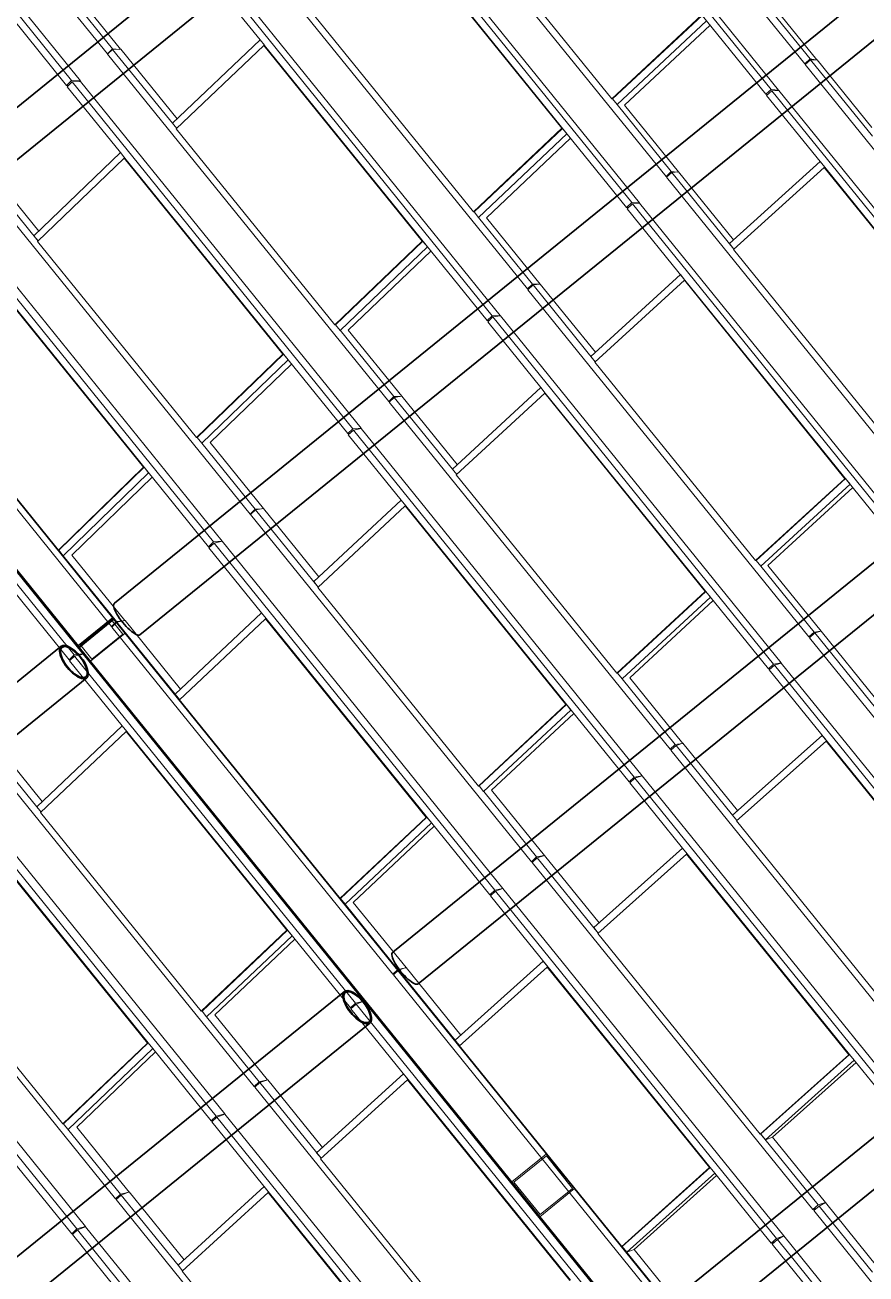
# Model space of a CAD drawing. Header units: millimetres. Extents: x 834681283 to 835686922, y 817551134 to 819407044.
# Drawn here: x 835249796 to 835255449, y 818131917 to 818140307 of the extents above; entities that cross this region are included whole.
import ezdxf

# ---------------------------------------------------------------- set-up
doc = ezdxf.new("R2010")
doc.units = ezdxf.units.MM
doc.header["$LTSCALE"] = 1200
doc.header["$MEASUREMENT"] = 0
for name, pattern in [('P01-MAGP-P-RF$0$P01_MS_01_N1-FloorPlan-PART2OFUPPERROOFSETTINGOUT$0$BH DASHED2', [3, 2, -1]), ('P01-MAGP-P-RF$0$P01_MS_01_N1-FloorPlan-PART2OFUPPERROOFSETTINGOUT$0$BH DASHED3', [2, 1, -1]), ('P01-MAGP-P-RF$0$PHANTOM', [2.5, 1.25, -0.25, 0.25, -0.25, 0.25, -0.25])]:
    doc.linetypes.add(name, pattern=pattern)
doc.layers.add('P01-MAAN-P-EVA$0$HATCH', color=9, linetype='Continuous')
for name, color, linetype, lineweight in [('P01-MAGP-P-RF$0$MMH053__', 253, 'P01-MAGP-P-RF$0$PHANTOM', 40), ('P01-MAGP-P-RF$0$P01_MS_01_N1-FloorPlan-PART2OFUPPERROOFSETTINGOUT$0$S-BEAM', 253, 'Continuous', 35), ('P01-MAGP-P-RF$0$P01_MS_01_N1-FloorPlan-PART2OFUPPERROOFSETTINGOUT$0$S-BEAM-HIDN', 253, 'P01-MAGP-P-RF$0$P01_MS_01_N1-FloorPlan-PART2OFUPPERROOFSETTINGOUT$0$BH DASHED2', 18), ('P01-MAGP-P-RF$0$P01_MS_01_N1-FloorPlan-PART2OFUPPERROOFSETTINGOUT$0$S-COLS-HIDN', 253, 'P01-MAGP-P-RF$0$P01_MS_01_N1-FloorPlan-PART2OFUPPERROOFSETTINGOUT$0$BH DASHED3', 18), ('P01-MAGP-P-RF$0$ROOF MESH HALF TONE$0$A-GLAZ', 253, 'Continuous', 9), ('P01-MAGP-P-RF$0$ROOF MESH HALF TONE$0$A-MASS', 253, 'Continuous', 9)]:
    doc.layers.add(name, color=color, linetype=linetype, lineweight=lineweight)

# ---------------------------------------------------------------- blocks, each defined once
blk = doc.blocks.new('P01-MAGP-P-RF$0$P01_MS_01_N1-FloorPlan-PART2OFUPPERROOFSETTINGOUT$0$Circular Hollow Sections - CHS273x10_PSB97-8445183-PART 2 OF  UPPER ROOF SETTING OUT')
at = {"layer": 'P01-MAGP-P-RF$0$P01_MS_01_N1-FloorPlan-PART2OFUPPERROOFSETTINGOUT$0$S-BEAM'}
for p, q in [((26075.5, 43501), (19094.9, 38613.1)), ((19251.5, 38389.5), (26232.1, 43277.4))]:
    blk.add_line(p, q, dxfattribs=at)
for centre, major_axis, start_param, end_param in [((26153.8, 43389.2), (-78.3, 111.8), 0, 3.141593), ((26153.8, 43389.2), (-72.6, 103.6), 0, 3.141593), ((26153.8, 43389.2), (-78.3, 111.8), 3.141593, 6.283185), ((26153.8, 43389.2), (-72.6, 103.6), 3.141593, 6.283185), ((19173.2, 38501.3), (-78.3, 111.8), 0, 3.141593)]:
    blk.add_ellipse(centre, major_axis=major_axis, ratio=0.422472, start_param=start_param, end_param=end_param, dxfattribs=at)
blk = doc.blocks.new('P01-MAGP-P-RF$0$P01_MS_01_N1-FloorPlan-PART2OFUPPERROOFSETTINGOUT$0$Circular Hollow Sections - CHS273x10_PSB97-8447235-PART 2 OF  UPPER ROOF SETTING OUT')
at = {"layer": 'P01-MAGP-P-RF$0$P01_MS_01_N1-FloorPlan-PART2OFUPPERROOFSETTINGOUT$0$S-BEAM'}
for p, q in [((31760.4, 51143.9), (24712.4, 46208.8)), ((24869, 45985.2), (31916.9, 50920.3))]:
    blk.add_line(p, q, dxfattribs=at)
for centre, major_axis, start_param, end_param in [((31838.7, 51032.1), (-78.3, 111.8), 0, 3.141593), ((31838.7, 51032.1), (-72.6, 103.6), 0, 3.141593), ((31838.7, 51032.1), (-78.3, 111.8), 3.141593, 6.283185), ((31838.7, 51032.1), (-72.6, 103.6), 3.141593, 6.283185), ((24790.7, 46097), (-78.3, 111.8), 0, 3.141593)]:
    blk.add_ellipse(centre, major_axis=major_axis, ratio=0.273097, start_param=start_param, end_param=end_param, dxfattribs=at)
blk = doc.blocks.new('P01-MAGP-P-RF$0$P01_MS_01_N1-FloorPlan-PART2OFUPPERROOFSETTINGOUT$0$Circular Hollow Sections - CHS273x10_PSB97-8445173-PART 2 OF  UPPER ROOF SETTING OUT')
at = {"layer": 'P01-MAGP-P-RF$0$P01_MS_01_N1-FloorPlan-PART2OFUPPERROOFSETTINGOUT$0$S-BEAM'}
for p, q in [((27813.3, 41055.5), (20797, 36142.6)), ((20953.6, 35919), (27969.9, 40831.9))]:
    blk.add_line(p, q, dxfattribs=at)
for centre, major_axis, start_param, end_param in [((27891.6, 40943.7), (-78.3, 111.8), 0, 3.141593), ((27891.6, 40943.7), (-72.6, 103.6), 0, 3.141593), ((27891.6, 40943.7), (-78.3, 111.8), 3.141593, 6.283185), ((27891.6, 40943.7), (-72.6, 103.6), 3.141593, 6.283185), ((20875.3, 36030.8), (-78.3, 111.8), 0, 3.141593)]:
    blk.add_ellipse(centre, major_axis=major_axis, ratio=0.41957, start_param=start_param, end_param=end_param, dxfattribs=at)
blk = doc.blocks.new('P01-MAGP-P-RF$0$P01_MS_01_N1-FloorPlan-PART2OFUPPERROOFSETTINGOUT$0$Circular Hollow Sections - CHS273x10_PSB97-8447236-PART 2 OF  UPPER ROOF SETTING OUT')
at = {"layer": 'P01-MAGP-P-RF$0$P01_MS_01_N1-FloorPlan-PART2OFUPPERROOFSETTINGOUT$0$S-BEAM'}
for p, q in [((35200.7, 46228.2), (28155.7, 41295.2)), ((28312.3, 41071.6), (35357.3, 46004.6))]:
    blk.add_line(p, q, dxfattribs=at)
for centre, major_axis, start_param, end_param in [((35279, 46116.4), (-78.3, 111.8), 0, 3.141593), ((35279, 46116.4), (-78.3, 111.8), 3.141593, 6.283185), ((35279, 46116.4), (-72.6, 103.6), 3.141593, 6.283185), ((35279, 46116.4), (-72.6, 103.6), 0, 3.141593), ((28234, 41183.4), (-78.3, 111.8), 0, 3.141593)]:
    blk.add_ellipse(centre, major_axis=major_axis, ratio=0.285882, start_param=start_param, end_param=end_param, dxfattribs=at)
blk = doc.blocks.new('P01-MAGP-P-RF$0$P01_MS_01_N1-FloorPlan-PART2OFUPPERROOFSETTINGOUT$0$Circular Hollow Sections - CHS273x10_PSB97-8466869-PART 2 OF  UPPER ROOF SETTING OUT')
at = {"layer": 'P01-MAGP-P-RF$0$P01_MS_01_N1-FloorPlan-PART2OFUPPERROOFSETTINGOUT$0$S-BEAM'}
for p, q in [((33522, 48715.1), (26453.1, 43765.4)), ((26609.7, 43541.8), (33678.6, 48491.4))]:
    blk.add_line(p, q, dxfattribs=at)
for centre, major_axis, start_param, end_param in [((33723.1, 48689.3), (-72.6, 103.6), 5.054205, 5.303691), ((33723.1, 48689.3), (-78.3, 111.8), 5.02963, 5.258714), ((33723.1, 48689.3), (-78.3, 111.8), 1.024472, 1.253556), ((33723.1, 48689.3), (-72.6, 103.6), 0.979495, 1.22898), ((26531.4, 43653.6), (-78.3, 111.8), 0, 3.141593)]:
    blk.add_ellipse(centre, major_axis=major_axis, ratio=0.284904, start_param=start_param, end_param=end_param, dxfattribs=at)
at = {"layer": 'P01-MAGP-P-RF$0$P01_MS_01_N1-FloorPlan-PART2OFUPPERROOFSETTINGOUT$0$S-BEAM-HIDN'}
for p, q in [((33644.8, 48801.1), (33522, 48715.1)), ((33678.6, 48491.5), (33801.4, 48577.4))]:
    blk.add_line(p, q, dxfattribs=at)
for major_axis, start_param, end_param in [((-78.3, 111.8), 0, 1.024107), ((-72.6, 103.6), 0, 0.979101), ((-78.3, 111.8), 5.259078, 6.283185), ((-72.6, 103.6), 5.304084, 6.283185), ((-72.6, 103.6), 3.141593, 5.053811), ((-78.3, 111.8), 3.141593, 5.029265), ((-78.3, 111.8), 1.25392, 3.141593), ((-72.6, 103.6), 1.229374, 3.141593)]:
    blk.add_ellipse((33723.1, 48689.3), major_axis=major_axis, ratio=0.284904, start_param=start_param, end_param=end_param, dxfattribs=at)
blk = doc.blocks.new('P01-MAGP-P-RF$0$P01_MS_01_N1-FloorPlan-PART2OFUPPERROOFSETTINGOUT$0$Circular Hollow Sections - CHS273x10_PSB97-8465804-PART 2 OF  UPPER ROOF SETTING OUT')
at = {"layer": 'P01-MAGP-P-RF$0$P01_MS_01_N1-FloorPlan-PART2OFUPPERROOFSETTINGOUT$0$S-BEAM'}
for p, q in [((36918, 43768.4), (29836.8, 38810)), ((30152.1, 38697.5), (37074.6, 43544.8))]:
    blk.add_line(p, q, dxfattribs=at)
for centre, major_axis, start_param, end_param in [((36996.3, 43656.6), (-78.3, 111.8), 0, 3.141593), ((36996.3, 43656.6), (-72.6, 103.6), 0, 3.141593), ((36996.3, 43656.6), (-78.3, 111.8), 3.141593, 6.283185), ((36996.3, 43656.6), (-72.6, 103.6), 3.141593, 6.283185), ((29792.6, 38612.4), (-78.3, 111.8), 1.276872, 1.530928)]:
    blk.add_ellipse(centre, major_axis=major_axis, ratio=0.28686, start_param=start_param, end_param=end_param, dxfattribs=at)
at = {"layer": 'P01-MAGP-P-RF$0$P01_MS_01_N1-FloorPlan-PART2OFUPPERROOFSETTINGOUT$0$S-BEAM-HIDN'}
for p, q in [((29836.8, 38810), (29714.3, 38724.2)), ((29870.9, 38500.6), (30152.1, 38697.5))]:
    blk.add_line(p, q, dxfattribs=at)
for start_param, end_param in [(0, 1.276507), (1.531293, 3.141593)]:
    blk.add_ellipse((29792.6, 38612.4), major_axis=(-78.3, 111.8), ratio=0.28686, start_param=start_param, end_param=end_param, dxfattribs=at)
blk = doc.blocks.new('P01-MAGP-P-RF$0$P01_MS_01_N1-FloorPlan-PART2OFUPPERROOFSETTINGOUT$0$Circular Hollow Sections - CHS273x8_PSB100-8473335-PART 2 OF  UPPER ROOF SETTING OUT')
at = {"layer": 'P01-MAGP-P-RF$0$P01_MS_01_N1-FloorPlan-PART2OFUPPERROOFSETTINGOUT$0$S-BEAM'}
for p, q in [((34686.3, 38872.4), (30242.6, 38760.6)), ((30065.8, 38483), (34693.2, 38599.5))]:
    blk.add_line(p, q, dxfattribs=at)
for major_axis, start_param, end_param in [((-3.4, 136.5), 0, 3.141593), ((-3.2, 128.5), 0, 1.562809), ((-3.4, 136.5), 3.141593, 6.283185), ((-3.2, 128.5), 3.141593, 6.283185), ((-3.2, 128.5), 1.570796, 3.141593)]:
    blk.add_ellipse((34689.7, 38736), major_axis=major_axis, ratio=0.25753, start_param=start_param, end_param=end_param, dxfattribs=at)
at = {"layer": 'P01-MAGP-P-RF$0$P01_MS_01_N1-FloorPlan-PART2OFUPPERROOFSETTINGOUT$0$S-BEAM-HIDN'}
for p, q in [((30242.5, 38760.6), (29968.5, 38753.7)), ((29975.4, 38480.8), (30065.7, 38483))]:
    blk.add_line(p, q, dxfattribs=at)
blk.add_ellipse((29972, 38617.2), major_axis=(-3.4, 136.5), ratio=0.25753, start_param=0, end_param=3.141593, dxfattribs=at)
blk = doc.blocks.new('P01-MAGP-P-RF$0$ROOF MESH HALF TONE')
at = {"layer": 'P01-MAGP-P-RF$0$ROOF MESH HALF TONE$0$A-GLAZ', "lineweight": 5}
for p, q in [((24938.8, 49909), (26663.8, 47448.7)), ((24694.5, 49742.6), (26411.3, 47287.7)), ((26469.5, 47280.8), (24752.8, 49735.7)), ((29611.6, 49514.1), (31334.6, 47055.1)), ((29379.2, 49355.5), (31097.7, 46899.5)), ((31147.3, 46891.2), (29428.8, 49347.2)), ((25015.4, 49200.9), (26375, 47256.7)), ((28628.7, 48824.6), (30351.7, 46365.6)), ((29700.5, 48812), (31060, 46869.1)), ((28390.7, 48662.8), (30109.1, 46206.7)), ((30161.3, 46201.1), (28442.8, 48657.2)), ((30024.9, 46910.9), (29054.7, 48295.6)), ((27646.2, 48135.2), (29369.2, 45676.4)), ((28705.9, 48122.6), (29675.6, 46736.8)), ((28710.5, 48122), (30071.9, 46176.2)), ((26366.2, 47956.4), (26700.5, 47479.7)), ((26422.5, 47947.1), (26754.3, 47473.9)), ((27365.7, 47939.9), (27693.2, 47471.7)), ((27402.5, 47970.3), (29121, 45514.1)), ((29175.4, 45511), (27456.9, 47967.2)), ((29043.6, 46218.8), (28072.3, 47604.8)), ((31038, 47563.2), (31372.7, 47085.5)), ((31084.7, 47552.1), (31418.2, 47076.1)), ((26663.8, 47448.7), (26700.5, 47479.7)), ((26666.4, 47448.3), (26663.8, 47448.7)), ((26700.7, 47476.6), (26663.9, 47446.2)), ((26663.9, 47446.2), (28386.9, 44987.5)), ((26700.5, 47479.7), (26743.9, 47472.7)), ((26723.9, 47475.4), (26700.7, 47476.6)), ((26700.7, 47476.6), (27092.9, 46916.9)), ((26754.9, 47473.8), (26741.9, 47474.5)), ((26754.9, 47473.8), (27100.1, 46981.3)), ((27067.3, 46954.1), (27693.5, 47471.9)), ((27090.1, 46914.5), (27716.3, 47432.3)), ((27721.2, 47432.3), (27693.5, 47471.9)), ((27721, 47432.1), (27716.3, 47432.3)), ((27716.3, 47432.3), (28686.9, 46045.1)), ((27721, 47432.1), (29084.2, 45483.7)), ((30664.8, 47428.5), (30024.9, 46910.9)), ((30029.1, 46910.2), (30669, 47427.8)), ((30056.6, 46870.4), (30696.4, 47388.1)), ((30718.2, 47357.5), (30106.3, 46862.5)), ((26375, 47256.7), (26411.3, 47287.7)), ((26387.3, 47255.2), (26375, 47256.7)), ((26414.7, 47278.1), (26378.3, 47247.6)), ((26378.3, 47247.6), (26704.3, 46781.6)), ((26411.3, 47287.7), (26469.5, 47280.8)), ((26471.1, 47277.2), (26414.7, 47278.1)), ((26414.7, 47278.1), (28133.2, 44821.8)), ((26469.5, 47280.8), (26465.5, 47277.3)), ((28189.6, 44820.9), (26471.1, 47277.2)), ((31334.6, 47055.1), (31372.7, 47085.5)), ((31375.7, 47079.5), (31337.3, 47049.6)), ((31372.7, 47085.5), (31407.7, 47077.3)), ((31408.1, 47076.9), (31375.7, 47079.5)), ((31375.7, 47079.5), (31754.9, 46538)), ((31418.6, 47076.1), (31409.7, 47076.8)), ((31418.6, 47076.1), (31754.5, 46596.5)), ((31342.1, 47053.3), (31334.6, 47055.1)), ((31337.3, 47049.6), (33058.8, 44591.8)), ((27067.3, 46954.1), (27093.2, 46917.1)), ((28062.3, 45527.2), (27090.1, 46914.5)), ((30029.1, 46910.2), (30024.9, 46910.9)), ((30028.9, 46910), (30029.1, 46910.2)), ((30028.9, 46910), (30056.6, 46870.4)), ((31060, 46869.1), (31097.7, 46899.5)), ((31097.7, 46899.5), (31147.3, 46891.2)), ((30056.9, 46870.7), (30389.4, 46396.1)), ((30106.4, 46862.5), (30437.7, 46389.6)), ((31072.9, 46866.9), (31060, 46869.1)), ((31102.1, 46889.9), (31064.2, 46860.1)), ((31064.2, 46860.1), (31391.6, 46392.4)), ((31148.1, 46889.1), (31102.1, 46889.9)), ((31102.1, 46889.9), (32822.2, 44432.8)), ((31147.3, 46891.2), (31144.7, 46889.1)), ((32868.2, 44432), (31148.1, 46889.1)), ((25681.8, 46757.3), (27404.7, 44298.7)), ((25718.1, 46787.7), (26111, 46227.2)), ((25774.4, 46787.2), (26120.2, 46293.7)), ((26085.2, 46264.5), (26704.6, 46781.8)), ((26107.9, 46224.7), (26727.3, 46741.9)), ((26732.3, 46742.1), (26704.6, 46781.8)), ((26732.1, 46741.9), (26727.3, 46741.9)), ((26727.3, 46741.9), (27698.8, 45353.4)), ((26727.8, 46748.1), (26732.1, 46741.9)), ((26732.1, 46741.9), (28096.8, 44791.3)), ((29675.6, 46736.8), (29043.6, 46218.8)), ((29048, 46218.3), (29680, 46736.3)), ((29680, 46736.3), (29675.6, 46736.8)), ((29707.5, 46696.5), (29679.8, 46736.1)), ((29075.5, 46178.5), (29707.5, 46696.5)), ((29729.1, 46666.1), (29127.8, 46173.3)), ((25427, 46586), (27145.6, 44129.5)), ((27203.8, 44130.8), (25485.2, 46587.3)), ((30351.7, 46365.6), (30389.4, 46396.1)), ((30389.4, 46396.1), (30428.4, 46389.7)), ((30359.3, 46364.4), (30351.7, 46365.6)), ((30392.3, 46390.3), (30354.4, 46360.5)), ((30354.4, 46360.5), (32075.8, 43902.7)), ((30438.2, 46389.6), (30392.3, 46390.3)), ((30392.3, 46390.3), (30772.7, 45847.3)), ((30438.2, 46389.6), (30775.3, 45908.4)), ((30746.1, 45885.4), (31391.7, 46392.5)), ((30770.1, 45845.3), (31415.7, 46352.3)), ((31419.8, 46352.3), (31391.7, 46392.5)), ((31393.2, 46390), (31419.7, 46352.3)), ((31419.7, 46352.3), (31415.7, 46352.3)), ((31415.7, 46352.3), (32398.9, 44947.8)), ((31419.7, 46352.3), (32784.2, 44403)), ((26085.2, 46264.5), (26111.2, 46227.4)), ((27081.1, 44836.1), (26107.9, 46224.7)), ((29048, 46218.3), (29043.6, 46218.8)), ((29047.8, 46218.1), (29048, 46218.3)), ((29047.8, 46218.1), (29075.5, 46178.5)), ((29075.8, 46178.7), (29406.4, 45706.9)), ((29127.8, 46173.3), (29457.3, 45703.1)), ((30071.9, 46176.2), (30109.1, 46206.7)), ((30084.9, 46174.8), (30071.9, 46176.2)), ((30113.3, 46197.4), (30075.8, 46167.6)), ((30075.8, 46167.6), (30430, 45661.6)), ((30109.1, 46206.7), (30161.3, 46201.1)), ((30162.1, 46199), (30113.3, 46197.4)), ((30113.3, 46197.4), (31833.4, 43740.2)), ((30161.3, 46201.1), (30158.5, 46198.9)), ((31882.2, 43741.8), (30162.1, 46199)), ((24699.8, 46068.6), (26422.6, 43610.1)), ((25738.5, 46051.6), (26711, 44661.7)), ((25743.7, 46051.5), (27109.6, 44099.1)), ((28686.9, 46045.1), (28062.3, 45527.2)), ((28067, 45526.9), (28691.6, 46044.8)), ((28094.5, 45487.1), (28719.1, 46005)), ((28740.6, 45974.8), (28149, 45484.3)), ((28691.6, 46044.8), (28686.9, 46045.1)), ((28719.1, 46005), (28691.3, 46044.6)), ((24439.3, 45894), (26158.3, 43437.4)), ((26218.2, 43440.7), (24499.3, 45897.3)), ((30746.1, 45885.4), (30772.7, 45847.3)), ((31753.9, 44440.8), (30770.1, 45845.3)), ((29369.2, 45676.4), (29406.4, 45706.9)), ((29376.7, 45675.7), (29369.2, 45676.4)), ((29409.2, 45701.4), (29371.7, 45671.6)), ((29371.7, 45671.6), (31093.1, 43213.9)), ((29406.4, 45706.9), (29447.2, 45702.7)), ((29457.9, 45703.1), (29409.2, 45701.4)), ((29409.2, 45701.4), (29790.6, 45156.9)), ((29457.9, 45703.1), (29795.9, 45220.4)), ((29764, 45195.1), (30402, 45701.8)), ((29787.8, 45154.7), (30425.8, 45661.5)), ((30430.1, 45661.7), (30402, 45701.8)), ((30430, 45661.6), (30425.8, 45661.5)), ((30425.8, 45661.5), (31409.3, 44256.6)), ((30430, 45661.6), (31795.9, 43710.4)), ((26099.8, 44145.3), (25125.9, 45535.1)), ((28067, 45526.9), (28062.3, 45527.2)), ((28066.7, 45526.7), (28066.9, 45526.9)), ((28066.7, 45526.7), (28094.5, 45487.1)), ((28094.7, 45487.3), (28423.7, 45017.9)), ((28149.1, 45484.3), (28476.9, 45016.6)), ((29084.2, 45483.7), (29121, 45514.1)), ((29097.3, 45482.9), (29084.2, 45483.7)), ((29124.9, 45505.1), (29087.8, 45475.3)), ((29087.8, 45475.3), (29412.7, 45011.2)), ((29121, 45514.1), (29175.4, 45511)), ((29176.1, 45508.8), (29124.9, 45505.1)), ((29124.9, 45505.1), (30844.9, 43047.9)), ((29175.4, 45511), (29172.4, 45508.6)), ((30896.1, 43051.7), (29176.1, 45508.8)), ((24755.2, 45361.3), (26122.6, 43407.1)), ((27698.8, 45353.4), (27081.1, 44836.1)), ((27085.9, 44836), (27703.6, 45353.3)), ((27113.4, 44796.1), (27731.1, 45313.4)), ((27703.6, 45353.3), (27698.8, 45353.4)), ((27731.1, 45313.4), (27703.4, 45353.1)), ((27752.5, 45283.4), (27170, 44795.6)), ((29764, 45195.1), (29790.7, 45157)), ((30771.8, 43749.9), (29787.8, 45154.7)), ((28386.9, 44987.5), (28423.7, 45017.9)), ((28394.3, 44987.1), (28386.9, 44987.5)), ((28426.3, 45012.8), (28389.2, 44983)), ((28389.2, 44983), (30110.7, 42525.3)), ((28423.7, 45017.9), (28465.8, 45015.7)), ((28477.5, 45016.6), (28426.3, 45012.8)), ((28426.3, 45012.8), (28808.6, 44467)), ((28477.5, 45016.6), (28816.4, 44532.7)), ((28782, 44505.1), (29412.8, 45011.2)), ((28805.7, 44464.6), (29436.5, 44970.7)), ((29440.9, 44971.1), (29412.8, 45011.2)), ((29414.5, 45008.6), (29440.8, 44971)), ((29440.8, 44971), (29436.5, 44970.7)), ((29436.5, 44970.7), (30420.2, 43565.4)), ((29440.8, 44971), (30807.8, 43018.2)), ((27085.9, 44836), (27081.1, 44836.1)), ((27085.7, 44835.8), (27085.9, 44836)), ((27085.7, 44835.8), (27113.4, 44796.1)), ((28096.8, 44791.3), (28133.2, 44821.8)), ((28136.9, 44813), (28100.2, 44783.3)), ((28133.2, 44821.8), (28189.6, 44820.9)), ((28190.3, 44818.7), (28136.9, 44813)), ((28136.9, 44813), (29856.8, 42355.9)), ((28189.6, 44820.9), (28186.4, 44818.3)), ((29910.2, 42361.6), (28190.3, 44818.7)), ((27113.7, 44796.3), (27441.1, 44329.1)), ((27170, 44795.6), (27496.3, 44330)), ((28109.9, 44791.1), (28096.8, 44791.3)), ((28100.2, 44783.3), (28424.1, 44320.6)), ((26711, 44661.7), (26099.8, 44145.3)), ((26104.8, 44145.4), (26715.9, 44661.8)), ((26715.9, 44661.8), (26711, 44661.7)), ((26743.5, 44621.9), (26715.7, 44661.6)), ((26132.4, 44105.5), (26743.5, 44621.9)), ((26764.7, 44592.1), (26190.7, 44107.1)), ((28782, 44505.1), (28808.7, 44467)), ((29789.9, 43059.4), (28805.7, 44464.6)), ((27404.7, 44298.7), (27441.1, 44329.1)), ((27412, 44298.6), (27404.7, 44298.7)), ((27443.6, 44324.3), (27406.9, 44294.5)), ((27441.1, 44329.1), (27484.3, 44328.7)), ((27496.9, 44330.1), (27443.6, 44324.3)), ((27443.6, 44324.3), (27826.7, 43777.3)), ((27496.9, 44330.1), (27836.6, 43845.1)), ((27800.1, 43815.5), (28424.1, 44320.7)), ((28452.3, 44280.5), (28424.1, 44320.7)), ((27406.9, 44294.5), (29128.4, 41836.8)), ((27823.6, 43774.8), (28447.6, 44280)), ((28452.2, 44280.4), (28447.6, 44280)), ((28447.6, 44280), (29431.5, 42874.3)), ((28452.2, 44280.4), (29820.1, 42326.1)), ((31409.3, 44256.6), (30771.8, 43749.9)), ((30775.9, 43749.9), (31413.4, 44256.6)), ((30776, 43750), (31413.5, 44256.7)), ((30804, 43709.8), (31441.5, 44216.5)), ((31413.5, 44256.7), (31409.3, 44256.6)), ((31441.5, 44216.5), (31413.4, 44256.6)), ((26104.8, 44145.4), (26099.8, 44145.3)), ((26104.6, 44145.2), (26104.8, 44145.4)), ((26104.6, 44145.2), (26132.4, 44105.5)), ((27109.6, 44099.1), (27145.6, 44129.5)), ((27145.6, 44129.5), (27203.8, 44130.8)), ((27204.5, 44128.7), (27149.1, 44121.2)), ((27203.8, 44130.8), (27200.7, 44128.2)), ((28924.5, 41671.5), (27204.5, 44128.7)), ((31458.3, 44192.7), (30852.8, 43711.5)), ((26132.6, 44105.7), (26458.6, 43640.5)), ((26190.8, 44107.1), (26515.8, 43643.4)), ((27122.5, 44099.4), (27109.6, 44099.1)), ((27149.1, 44121.2), (27112.8, 44091.5)), ((27112.8, 44091.5), (27435.8, 43630.1)), ((27149.1, 44121.2), (28869.1, 41664)), ((27800.1, 43815.5), (27826.8, 43777.4)), ((28808.1, 42369.2), (27823.6, 43774.8)), ((30776, 43750), (30771.8, 43749.9)), ((30775.9, 43749.9), (30804, 43709.8)), ((30804.1, 43709.9), (31130.6, 43243.7)), ((30852.8, 43711.5), (31179.1, 43245.6)), ((26422.6, 43610.1), (26458.6, 43640.5)), ((26461.1, 43635.8), (26424.8, 43606.2)), ((26458.6, 43640.5), (26503.6, 43641.7)), ((26516.4, 43643.5), (26461.1, 43635.8)), ((26461.1, 43635.8), (26844.8, 43088)), ((26516.4, 43643.5), (26856.7, 43157.6)), ((26818.2, 43126.2), (27435.8, 43630.2)), ((27464, 43590), (27435.8, 43630.2)), ((26429.9, 43610.3), (26422.6, 43610.1)), ((26424.8, 43606.2), (28146.3, 41148.5)), ((26841.5, 43085.3), (27459.1, 43589.3)), ((27463.9, 43590), (27459.1, 43589.3)), ((27459.1, 43589.3), (28443.4, 42183.2)), ((27463.9, 43589.9), (28832.8, 41634.3)), ((30420.2, 43565.4), (29789.9, 43059.4)), ((29794.2, 43059.6), (30424.5, 43565.7)), ((29794.3, 43059.7), (30424.6, 43565.7)), ((30424.6, 43565.7), (30420.2, 43565.4)), ((30452.6, 43525.5), (30424.5, 43565.7)), ((29822.3, 43019.5), (30452.6, 43525.5)), ((30469.4, 43501.7), (29873.6, 43023.3)), ((26122.6, 43407.1), (26158.3, 43437.4)), ((26135.1, 43407.7), (26122.6, 43407.1)), ((26161.6, 43429.5), (26125.6, 43399.9)), ((26125.6, 43399.9), (26447.8, 42939.7)), ((26158.3, 43437.4), (26218.2, 43440.7)), ((26218.7, 43438.7), (26161.6, 43429.5)), ((26161.6, 43429.5), (27881.7, 40972.2)), ((26218.2, 43440.7), (26215.2, 43438.2)), ((27938.9, 40981.4), (26218.7, 43438.7)), ((31093.1, 43213.9), (31130.6, 43243.7)), ((31106.1, 43214.3), (31093.1, 43213.9)), ((31135.4, 43236.7), (31097.4, 43207.7)), ((31097.4, 43207.7), (32817.7, 40750.3)), ((31130.6, 43243.7), (31177.4, 43245.3)), ((31179.5, 43245.7), (31135.4, 43236.7)), ((31135.4, 43236.7), (31506.9, 42706)), ((31179.5, 43245.7), (31512.3, 42770.3)), ((26818.2, 43126.2), (26844.9, 43088.1)), ((27826.3, 41679.3), (26841.5, 43085.3)), ((29794.3, 43059.7), (29789.9, 43059.4)), ((29794.2, 43059.6), (29822.3, 43019.5)), ((30807.8, 43018.2), (30844.9, 43047.9)), ((30849.6, 43039.4), (30812, 43010.5)), ((30844.9, 43047.9), (30896.1, 43051.7)), ((30896.4, 43050.4), (30849.6, 43039.4)), ((30849.6, 43039.4), (32570.7, 40581.9)), ((32617.4, 40592.9), (30896.4, 43050.4)), ((25535.8, 42956.8), (25876.7, 42470.1)), ((29822.4, 43019.5), (30147.7, 42555)), ((29873.6, 43023.3), (30198.7, 42559.2)), ((30823.5, 43019.3), (30807.8, 43018.2)), ((30812, 43010.5), (32159.5, 41086.4)), ((25442.8, 42917.9), (27164.1, 40460.3)), ((25478.8, 42947.5), (25863, 42398.8)), ((25836.4, 42437), (26447.8, 42939.8)), ((25859.6, 42396), (26471, 42898.8)), ((26476, 42899.6), (26447.8, 42939.8)), ((26475.9, 42899.6), (26471, 42898.8)), ((26471, 42898.8), (27455.5, 41492.4)), ((26475.9, 42899.5), (27845.8, 40942.7)), ((29431.5, 42874.3), (28808.1, 42369.2)), ((28812.6, 42369.6), (29436, 42874.7)), ((28812.7, 42369.7), (29436.1, 42874.8)), ((29436.1, 42874.8), (29431.5, 42874.3)), ((29464.1, 42834.5), (29436, 42874.7)), ((28840.7, 42329.5), (29464.1, 42834.5)), ((29481, 42810.7), (28894.1, 42335.3)), ((25174.1, 42738.1), (26894.6, 40280.7)), ((26953.4, 40291.4), (25232.9, 42748.8)), ((30110.7, 42525.3), (30147.7, 42555)), ((30152.3, 42548.3), (30114.7, 42519.4)), ((30147.7, 42555), (30196.6, 42558.7)), ((30199.1, 42559.3), (30152.3, 42548.3)), ((30152.3, 42548.3), (30524.8, 42016.4)), ((30199.1, 42559.3), (30532.7, 42082.8)), ((30497.3, 42055.5), (31136.2, 42547.4)), ((31164.7, 42506.9), (31136.2, 42547.4)), ((30123.6, 42526.2), (30110.7, 42525.3)), ((30114.7, 42519.4), (31835.2, 40062)), ((30521.7, 42014), (31160.7, 42506)), ((31164.7, 42506.9), (31160.7, 42506)), ((31160.7, 42506), (32155.5, 41085.5)), ((32159.5, 41086.4), (31164.7, 42506.9)), ((25836.4, 42437), (25863.1, 42398.9)), ((26844.5, 40989.7), (25859.6, 42396)), ((28812.7, 42369.7), (28808.1, 42369.2)), ((28812.6, 42369.6), (28840.7, 42329.5)), ((28840.8, 42329.5), (29165.1, 41866.5)), ((28894.2, 42335.3), (29218, 41873)), ((29820.1, 42326.1), (29856.8, 42355.9)), ((29836, 42327.8), (29820.1, 42326.1)), ((29861.3, 42347.5), (29824.1, 42318.6)), ((29824.1, 42318.6), (30147.7, 41856.6)), ((29856.8, 42355.9), (29910.2, 42361.6)), ((29910.5, 42360.2), (29861.3, 42347.5)), ((29861.3, 42347.5), (31582.3, 39890)), ((29910.2, 42361.6), (29907.7, 42359.5)), ((31631.5, 39902.7), (29910.5, 42360.2)), ((24460.9, 42229.8), (26181.9, 39772.2)), ((25483.1, 42208.3), (26467.9, 40801.7)), ((25488.1, 42209.2), (26472.9, 40802.6)), ((26472.9, 40802.7), (25488.1, 42209.2)), ((28443.4, 42183.2), (27826.3, 41679.3)), ((27831, 41679.9), (28448, 42183.8)), ((27831.1, 41680), (28448.1, 42183.9)), ((27859.1, 41639.7), (28476.1, 42143.7)), ((28493, 42119.8), (27914.5, 41647.4)), ((28448.1, 42183.9), (28443.4, 42183.2)), ((28476.1, 42143.7), (28448, 42183.8)), ((24186.6, 42046.8), (25907.7, 39589.3)), ((25968.1, 39601.4), (24247, 42059)), ((30497.3, 42055.5), (30524.7, 42016.3)), ((31516.3, 40593.5), (30521.7, 42014)), ((29128.4, 41836.8), (29165.1, 41866.5)), ((29165.1, 41866.5), (29215.7, 41872)), ((29218.7, 41872.8), (29169.5, 41860.1)), ((29218.7, 41872.8), (29552.9, 41395.4)), ((29141.3, 41838.2), (29128.4, 41836.8)), ((29169.5, 41860.1), (29132.3, 41831.3)), ((29132.3, 41831.3), (30852.8, 39373.8)), ((29169.5, 41860.1), (29542.7, 41327)), ((29515.3, 41366.2), (30147.6, 41856.6)), ((29539.5, 41324.5), (30171.9, 41815)), ((30176, 41816.1), (30147.6, 41856.6)), ((30176.1, 41816.1), (30171.9, 41815)), ((30171.9, 41815), (31166.5, 40394.6)), ((31170.7, 40395.7), (30176.1, 41816.1)), ((30176.1, 41816), (31170.7, 40395.7)), ((25862.7, 40300.3), (24877.8, 41706.8)), ((27831.1, 41680), (27826.3, 41679.3)), ((27831, 41679.9), (27859.1, 41639.7)), ((27859.2, 41639.8), (28182.6, 41178.1)), ((27914.5, 41647.4), (28237.6, 41186.1)), ((28832.8, 41634.3), (28869.1, 41664)), ((28848.5, 41636.5), (28832.8, 41634.3)), ((28873.4, 41655.9), (28836.6, 41627.1)), ((28836.6, 41627.1), (30182.5, 39705.3)), ((28869.1, 41664), (28924.5, 41671.5)), ((28924.7, 41670.2), (28873.4, 41655.9)), ((28873.4, 41655.9), (30594.5, 39198.4)), ((28924.5, 41671.5), (28921.9, 41669.4)), ((30645.7, 39212.7), (28924.7, 41670.2)), ((27455.5, 41492.4), (26844.5, 40989.7)), ((26849.4, 40990.5), (27460.4, 41493.2)), ((26849.4, 40990.4), (27460.3, 41493.1)), ((26877.5, 40950.2), (27488.5, 41452.9)), ((27460.4, 41493.2), (27455.5, 41492.4)), ((27488.5, 41452.9), (27460.3, 41493.1)), ((27505.3, 41429), (26934.7, 40959.5)), ((29515.3, 41366.2), (29542.7, 41327)), ((30533.9, 39904.1), (29539.5, 41324.5)), ((28146.3, 41148.5), (28182.6, 41178.1)), ((28159, 41150.2), (28146.3, 41148.5)), ((28186.9, 41172), (28150, 41143.2)), ((28150, 41143.2), (29870.4, 38685.8)), ((28182.6, 41178.1), (28235.2, 41185.4)), ((28238.2, 41186.2), (28186.9, 41172)), ((28186.9, 41172), (28533.4, 40677)), ((28238.2, 41186.2), (28573, 40708)), ((28533.3, 40677), (29159.5, 41166)), ((28557.4, 40635.2), (29183.5, 41124.2)), ((29187.9, 41125.4), (29159.5, 41166)), ((29187.9, 41125.4), (29183.5, 41124.2)), ((29183.5, 41124.2), (30178.1, 39704)), ((30182.5, 39705.2), (29187.9, 41125.4)), ((26849.4, 40990.5), (26844.5, 40989.7)), ((26849.4, 40990.4), (26877.5, 40950.2)), ((26877.6, 40950.3), (27200.1, 40489.9)), ((26934.7, 40959.5), (27257, 40499.3)), ((27845.8, 40942.7), (27881.7, 40972.2)), ((27861.1, 40945.1), (27845.8, 40942.7)), ((27885.8, 40964.6), (27849.3, 40935.9)), ((27881.7, 40972.2), (27938.9, 40981.4)), ((27939, 40980.2), (27885.8, 40964.6)), ((27885.8, 40964.6), (29607.1, 38507)), ((27938.9, 40981.4), (27936.4, 40979.4)), ((29660.2, 38522.7), (27939, 40980.2)), ((27849.3, 40935.9), (29194.7, 39015)), ((26467.9, 40801.7), (25862.7, 40300.3)), ((25867.7, 40301.2), (26472.9, 40802.6)), ((25867.8, 40301.2), (26472.9, 40802.7)), ((26472.9, 40802.7), (26467.9, 40801.7)), ((26501, 40762.5), (26472.9, 40802.6)), ((25895.9, 40261), (26501, 40762.5)), ((26517.9, 40738.5), (25954.7, 40271.7)), ((26501, 40762.5), (26859, 40251.2)), ((28533.3, 40677), (28560.7, 40637.8)), ((28551.8, 40650.7), (28560.8, 40637.9)), ((29551.7, 39214.9), (28557.4, 40635.2)), ((27164.1, 40460.3), (27200.1, 40489.9)), ((27176.9, 40462.4), (27164.1, 40460.3)), ((27204.3, 40483.9), (27167.8, 40455.2)), ((27167.8, 40455.2), (28888.1, 37997.9)), ((27200.1, 40489.9), (27255.2, 40498.8)), ((27257.5, 40499.5), (27204.3, 40483.9)), ((27204.3, 40483.9), (27578.9, 39948.9)), ((27257.5, 40499.5), (27592.8, 40020.5)), ((27551.4, 39988), (28171.7, 40475.5)), ((28200.1, 40435), (28171.7, 40475.5)), ((27575.3, 39946.1), (28195.6, 40433.7)), ((28200.2, 40435), (28195.6, 40433.7)), ((28195.6, 40433.7), (29190.2, 39013.6)), ((29194.7, 39015), (28200.2, 40435)), ((31166.5, 40394.6), (30533.9, 39904.1)), ((30538.2, 39905.2), (31170.8, 40395.7)), ((30538.2, 39905.2), (31170.7, 40395.7)), ((30566.6, 39864.6), (31199.2, 40355.2)), ((31170.7, 40395.7), (31166.5, 40394.6)), ((31199.2, 40355.2), (31170.8, 40395.7)), ((31199.2, 40355.1), (31545.1, 39861.1)), ((25867.8, 40301.2), (25862.7, 40300.3)), ((25866.3, 40303.2), (26217.5, 39801.7)), ((25954.7, 40271.7), (26276.3, 39812.5)), ((26859, 40251.2), (26894.6, 40280.7)), ((26898.5, 40273.5), (26862.4, 40244.9)), ((26894.6, 40280.7), (26953.4, 40291.4)), ((26953.4, 40290.3), (26898.5, 40273.5)), ((26898.5, 40273.5), (28620, 37816)), ((28674.9, 37832.8), (26953.4, 40290.3)), ((31210.7, 40338.7), (30615.7, 39877.3)), ((26873.7, 40253.9), (26859, 40251.2)), ((26862.4, 40244.9), (28207.1, 38325.1)), ((25513.5, 40072.3), (25872.4, 39559.8)), ((27551.4, 39988), (27578.8, 39948.8)), ((28569.5, 38526), (27575.3, 39946.1)), ((30538.2, 39905.2), (30533.9, 39904.1)), ((30537.2, 39906.6), (30890, 39402.7)), ((30540.1, 39902.6), (30566.6, 39864.6)), ((30566.6, 39864.6), (30615.7, 39877.3)), ((30615.7, 39877.3), (30939.2, 39415.4)), ((26181.9, 39772.2), (26217.5, 39801.7)), ((26194.8, 39774.6), (26181.9, 39772.2)), ((26221.9, 39796), (26185.7, 39767.4)), ((26185.7, 39767.4), (27905.7, 37310)), ((26217.5, 39801.7), (26276, 39812.5)), ((26276.8, 39812.7), (26221.9, 39796)), ((26221.9, 39796), (26569.7, 39299.1)), ((26276.8, 39812.7), (26612.6, 39333)), ((26569.6, 39299), (27184.2, 39785.3)), ((27212.6, 39744.7), (27184.2, 39785.3)), ((26593.4, 39257.1), (27208, 39743.3)), ((27212.7, 39744.8), (27208, 39743.3)), ((27208, 39743.3), (28202.5, 38323.6)), ((28207.2, 38325), (27212.7, 39744.8)), ((30178.1, 39704), (29551.7, 39214.9)), ((29556.1, 39216.2), (30182.6, 39705.3)), ((29556.1, 39216.2), (30182.5, 39705.2)), ((30182.5, 39705.2), (30178.1, 39704)), ((30211, 39664.7), (30182.6, 39705.3)), ((25907.7, 39589.3), (25968.1, 39601.4)), ((25967.9, 39600.6), (25911.5, 39582.8)), ((27689.7, 37143), (25967.9, 39600.6)), ((29584.6, 39175.6), (30211, 39664.7)), ((30222.6, 39648), (29635.8, 39189.8)), ((30211, 39664.6), (30557.6, 39169.6)), ((25872.4, 39559.8), (25907.7, 39589.3)), ((25886.1, 39562.6), (25872.4, 39559.8)), ((25911.5, 39582.8), (25875.6, 39554.2)), ((25875.6, 39554.2), (27219.8, 37635.6)), ((25911.5, 39582.8), (27633.3, 37125.2)), ((30852.8, 39373.8), (30890, 39402.7)), ((30875.3, 39379.7), (30852.8, 39373.8)), ((30896, 39394.9), (30858.1, 39367)), ((30858.1, 39367), (32560.2, 36934.9)), ((30890, 39402.7), (30939.2, 39415.4)), ((30939.6, 39415.4), (30896, 39394.9)), ((30896, 39394.9), (31222.8, 38927.8)), ((30939.6, 39415.4), (31261.1, 38955.9)), ((26569.6, 39299), (26596.9, 39259.9)), ((27587.2, 37837.1), (26593.4, 39257.1)), ((29556.1, 39216.2), (29551.7, 39214.9)), ((29555.1, 39217.6), (29907.3, 38714.6)), ((29556.1, 39216.2), (29584.6, 39175.6)), ((29584.6, 39175.6), (29635.8, 39189.8)), ((29635.8, 39189.8), (29958.6, 38728.8)), ((30557.6, 39169.6), (30594.5, 39198.4)), ((30600.3, 39189.7), (30562.7, 39162)), ((30594.5, 39198.4), (30645.7, 39212.7)), ((30646, 39211.6), (30600.3, 39189.7)), ((30600.3, 39189.7), (32304.1, 36757.8)), ((30645.7, 39212.7), (30641.9, 39209.7)), ((32349.8, 36779.8), (30646, 39211.6)), ((30582.4, 39176.5), (30557.6, 39169.6)), ((30562.7, 39162), (31909.9, 37239))]:
    blk.add_line(p, q, dxfattribs=at)
at = {"layer": 'P01-MAGP-P-RF$0$ROOF MESH HALF TONE$0$A-MASS', "lineweight": 5}
for points, knots in [([(26562.4, 74606.9), (26761.6, 74322.5), (27146.8, 73772.4), (27692.3, 72993.3), (28212.8, 72249.9), (28631.9, 71651.3), (28962.1, 71179.8), (29208.1, 70828.5), (29453.3, 70478.3), (29657.8, 70186.2), (29821.5, 69952.4), (29985.3, 69718.5), (30190.2, 69425.9), (30436.3, 69074.4), (30682.7, 68722.5), (30929.4, 68370.1), (31135.3, 68076.1), (31300.2, 67840.6), (31423.9, 67663.9), (31547.8, 67487), (31671.8, 67310), (31795.8, 67132.8), (31961.4, 66896.4), (32251.5, 66482.1), (32583.9, 66007.3), (32917.4, 65531), (33168.1, 65173), (33419.4, 64814.1), (33671.2, 64454.5), (33923.7, 64093.9), (34261.1, 63612), (34684.6, 63007.2), (35195.7, 62277.2), (35709.9, 61542.9), (36227.4, 60803.8), (36922.1, 59811.8), (37624.1, 58809.1), (38334.4, 57794.7), (39050.5, 56772), (39956.9, 55477.6), (40879.8, 54159.6), (41628.8, 53089.9), (42196.1, 52279.7), (42769, 51461.4), (43346.6, 50636.6), (43927.9, 49806.4), (44511.9, 48972.4), (45097.7, 48135.7), (45684.5, 47297.8), (46271.1, 46459.9), (46856.8, 45623.5), (47441.5, 44788.5), (48219.3, 43677.6), (49188.3, 42293.7), (50151.9, 40917.6), (50919, 39822), (51683.6, 38730.1), (52634.7, 37371.8), (53768.6, 35752.4), (54707.5, 34411.5), (55455.1, 33343.8), (56014, 32545.6), (56571.2, 31749.9), (57126.6, 30956.6), (57680.4, 30165.8), (58140.4, 29508.9), (58507.6, 28984.5), (58736.7, 28657.3), (58919.8, 28395.8), (59057, 28199.8), (59194.1, 28004), (59331.1, 27808.3), (59468, 27612.8), (59650.5, 27352.3), (59878.2, 27027), (60151.1, 26637.3), (60514.4, 26118.4), (60967.6, 25471.3), (61509.7, 24697), (62050.3, 23925), (62589.3, 23155.2), (63126.7, 22387.7), (63662.6, 21622.4), (64196.9, 20859.3), (64729.7, 20098.3), (65261.1, 19339.5), (65702.6, 18708.9), (66055.1, 18205.5), (66319.1, 17828.4), (66582.8, 17451.9), (66846.1, 17075.9), (67109.2, 16700.1), (67459.9, 16199.2), (67898.8, 15572.4), (68427.7, 14817.1), (68960.2, 14056.5), (69498, 13288.5), (70223.9, 12251.9), (71151.7, 10926.9), (71923.6, 9824.4), (72319, 9259.7)], [0, 0, 0, 0, 0.011905, 0.02381, 0.035714, 0.047619, 0.053571, 0.059524, 0.065476, 0.071429, 0.074405, 0.077381, 0.083333, 0.089286, 0.095238, 0.10119, 0.107143, 0.110119, 0.113095, 0.116071, 0.119048, 0.122024, 0.125, 0.130952, 0.142857, 0.14881, 0.154762, 0.160714, 0.166667, 0.172619, 0.178571, 0.190476, 0.202381, 0.214286, 0.22619, 0.238095, 0.261905, 0.27381, 0.285714, 0.309524, 0.333333, 0.345238, 0.357143, 0.369048, 0.380952, 0.392857, 0.404762, 0.416667, 0.428571, 0.440476, 0.452381, 0.464286, 0.47619, 0.5, 0.52381, 0.535714, 0.547619, 0.571429, 0.595238, 0.619048, 0.630952, 0.642857, 0.654762, 0.666667, 0.678571, 0.690476, 0.696429, 0.702381, 0.705357, 0.708333, 0.71131, 0.714286, 0.717262, 0.720238, 0.72619, 0.732143, 0.738095, 0.75, 0.761905, 0.77381, 0.785714, 0.797619, 0.809524, 0.821429, 0.833333, 0.845238, 0.857143, 0.863095, 0.869048, 0.875, 0.880952, 0.886905, 0.892857, 0.904762, 0.916667, 0.928571, 0.940476, 0.952381, 0.97619, 1, 1, 1, 1]), ([(72319, 9259.7), (72269.6, 9330.3), (72171, 9471), (71975.1, 9750.9), (71635.1, 10236.5), (71157.2, 10918.9), (70595, 11721.9), (70042.4, 12511), (69498, 13288.5), (68960.2, 14056.5), (68427.7, 14817.1), (67898.8, 15572.4), (67459.9, 16199.2), (67109.2, 16700.1), (66846.1, 17075.9), (66582.8, 17451.9), (66319.1, 17828.4), (66055.1, 18205.5), (65790.7, 18583), (65526, 18961.1), (65172.5, 19465.9), (64818.3, 19971.8), (64463.3, 20478.8), (64196.7, 20859.5), (63929.7, 21240.8), (63662.4, 21622.7), (63394.6, 22005.1), (63171.2, 22324.2), (62992.2, 22579.7), (62857.9, 22771.5), (62723.5, 22963.5), (62589, 23155.6), (62454.4, 23347.8), (62274.8, 23604.3), (61960.2, 24053.6), (61329.5, 24954.3), (60424.6, 26246.7), (59332.2, 27806.7), (58416.4, 29114.7), (57772.4, 30034.5), (57403.5, 30561.2), (57126.4, 30957), (56848.9, 31353.3), (56571, 31750.2), (56292.6, 32147.8), (55920.9, 32678.7), (55268.8, 33609.9), (54332.9, 34946.6), (53391, 36291.7), (52633.8, 37373.1), (52064.1, 38186.7), (51492.5, 39003), (50919, 39822), (50343.7, 40643.7), (49766.5, 41468), (49187.5, 42294.9), (48606.9, 43124), (48024.9, 43955.3), (47441.5, 44788.5), (46856.8, 45623.5), (46271.1, 46459.9), (45684.5, 47297.8), (45097.7, 48135.7), (44511.9, 48972.4), (43927.9, 49806.4), (43346.6, 50636.6), (42769, 51461.4), (42196.1, 52279.7), (41628.8, 53089.9), (41067, 53892.1), (40510.6, 54686.8), (39959.4, 55474), (39231, 56514.3), (38332.3, 57797.8), (37448, 59060.7), (36748.4, 60059.8), (36227.4, 60803.8), (35709.9, 61542.9), (35002.9, 62552.6), (34291.9, 63568), (33576.3, 64590), (33042.4, 65352.5), (32511, 66111.5), (31981.8, 66867.2), (31454.6, 67620.1), (31016.8, 68245.4), (30667.3, 68744.5), (30405.5, 69118.4), (30144.1, 69491.8), (29882.9, 69864.7), (29665.5, 70175.2), (29491.7, 70423.5), (29361.4, 70609.6), (29231, 70795.8), (29057, 71044.3), (28838.6, 71356.2), (28574.2, 71733.8), (28217, 72243.9), (27759.1, 72897.9), (27182.4, 73721.5), (26774, 74304.7), (26562.4, 74606.9)], [0, 0, 0, 0, 0.002976, 0.005952, 0.011905, 0.02381, 0.035714, 0.047619, 0.059524, 0.071429, 0.083333, 0.095238, 0.107143, 0.113095, 0.119048, 0.125, 0.130952, 0.136905, 0.142857, 0.14881, 0.154762, 0.166667, 0.172619, 0.178571, 0.184524, 0.190476, 0.196429, 0.202381, 0.205357, 0.208333, 0.21131, 0.214286, 0.217262, 0.220238, 0.22619, 0.238095, 0.261905, 0.285714, 0.309524, 0.321429, 0.327381, 0.333333, 0.339286, 0.345238, 0.35119, 0.357143, 0.369048, 0.392857, 0.416667, 0.428571, 0.440476, 0.452381, 0.464286, 0.47619, 0.488095, 0.5, 0.511905, 0.52381, 0.535714, 0.547619, 0.559524, 0.571429, 0.583333, 0.595238, 0.607143, 0.619048, 0.630952, 0.642857, 0.654762, 0.666667, 0.678571, 0.690476, 0.702381, 0.72619, 0.75, 0.761905, 0.77381, 0.785714, 0.797619, 0.822917, 0.835565, 0.848214, 0.860863, 0.873512, 0.886161, 0.89881, 0.905134, 0.911458, 0.917783, 0.924107, 0.930432, 0.933594, 0.936756, 0.939918, 0.94308, 0.949405, 0.955729, 0.962054, 0.974702, 0.987351, 1, 1, 1, 1])]:
    blk.add_open_spline(points, degree=3, knots=knots, dxfattribs=at)
blk = doc.blocks.new('P01-MAGP-P-RF')
at = {"layer": 'P01-MAGP-P-RF$0$P01_MS_01_N1-FloorPlan-PART2OFUPPERROOFSETTINGOUT$0$S-BEAM'}
for p, q in [((835250386.6, 818136324.8), (835246611.1, 818140987.4)), ((835250153.5, 818136136), (835246377.9, 818140798.6)), ((835250386.6, 818136324.8), (835250153.5, 818136136)), ((835250394.4, 818136315.2), (835250161.2, 818136126.5)), ((835250168.6, 818136142.8), (835250376.9, 818136311.4)), ((835250376.9, 818136311.4), (835250381.9, 818136305.2)), ((835250394.4, 818136315.2), (835250386.6, 818136324.8)), ((835254177.9, 818131642.8), (835250394.4, 818136315.2)), ((835250161.2, 818136126.5), (835250153.5, 818136136)), ((835253944.7, 818131454), (835250161.2, 818136126.5)), ((835250173.6, 818136136.5), (835250168.6, 818136142.8))]:
    blk.add_line(p, q, dxfattribs=at)
at = {"layer": 'P01-MAGP-P-RF$0$P01_MS_01_N1-FloorPlan-PART2OFUPPERROOFSETTINGOUT$0$S-BEAM-HIDN'}
for p, q in [((835250381.9, 818136305.2), (835250454.7, 818136215.3)), ((835250236.7, 818136033.2), (835250469.8, 818136222)), ((835250454.7, 818136215.3), (835250246.5, 818136046.6)), ((835250246.5, 818136046.6), (835250173.7, 818136136.5))]:
    blk.add_line(p, q, dxfattribs=at)
at = {"layer": 'P01-MAGP-P-RF$0$P01_MS_01_N1-FloorPlan-PART2OFUPPERROOFSETTINGOUT$0$S-COLS-HIDN'}
for p, q in [((835253068.9, 818132535.6), (835253302.1, 818132724.4)), ((835253083, 818132534.1), (835253300.6, 818132710.3)), ((835253476.8, 818132492.7), (835253300.6, 818132710.3)), ((835253083, 818132534.1), (835253259.2, 818132316.5)), ((835253257.7, 818132302.5), (835253490.8, 818132491.3)), ((835253259.2, 818132316.5), (835253476.8, 818132492.7))]:
    blk.add_line(p, q, dxfattribs=at)
at = {"layer": 'P01-MAGP-P-RF$0$MMH053__', "rotation": 3.998948738169357}
blk.add_blockref('P01-MAGP-P-RF$0$ROOF MESH HALF TONE', (835227060.7, 818090920.1), dxfattribs=at)
at = {"layer": 'P01-MAGP-P-RF$0$P01_MS_01_N1-FloorPlan-PART2OFUPPERROOFSETTINGOUT$0$S-BEAM', "rotation": 3.998948738169357}
for name in ['P01-MAGP-P-RF$0$P01_MS_01_N1-FloorPlan-PART2OFUPPERROOFSETTINGOUT$0$Circular Hollow Sections - CHS273x10_PSB97-8447235-PART 2 OF  UPPER ROOF SETTING OUT', 'P01-MAGP-P-RF$0$P01_MS_01_N1-FloorPlan-PART2OFUPPERROOFSETTINGOUT$0$Circular Hollow Sections - CHS273x10_PSB97-8447236-PART 2 OF  UPPER ROOF SETTING OUT', 'P01-MAGP-P-RF$0$P01_MS_01_N1-FloorPlan-PART2OFUPPERROOFSETTINGOUT$0$Circular Hollow Sections - CHS273x10_PSB97-8445183-PART 2 OF  UPPER ROOF SETTING OUT', 'P01-MAGP-P-RF$0$P01_MS_01_N1-FloorPlan-PART2OFUPPERROOFSETTINGOUT$0$Circular Hollow Sections - CHS273x10_PSB97-8445173-PART 2 OF  UPPER ROOF SETTING OUT']:
    blk.add_blockref(name, (835227060.7, 818090920.1), dxfattribs=at)
at = {"layer": 'P01-MAGP-P-RF$0$P01_MS_01_N1-FloorPlan-PART2OFUPPERROOFSETTINGOUT$0$S-BEAM', "linetype": 'P01-MAGP-P-RF$0$P01_MS_01_N1-FloorPlan-PART2OFUPPERROOFSETTINGOUT$0$BH DASHED2', "lineweight": 18, "rotation": 3.998948738169357}
for name in ['P01-MAGP-P-RF$0$P01_MS_01_N1-FloorPlan-PART2OFUPPERROOFSETTINGOUT$0$Circular Hollow Sections - CHS273x10_PSB97-8466869-PART 2 OF  UPPER ROOF SETTING OUT', 'P01-MAGP-P-RF$0$P01_MS_01_N1-FloorPlan-PART2OFUPPERROOFSETTINGOUT$0$Circular Hollow Sections - CHS273x10_PSB97-8465804-PART 2 OF  UPPER ROOF SETTING OUT', 'P01-MAGP-P-RF$0$P01_MS_01_N1-FloorPlan-PART2OFUPPERROOFSETTINGOUT$0$Circular Hollow Sections - CHS273x8_PSB100-8473335-PART 2 OF  UPPER ROOF SETTING OUT']:
    blk.add_blockref(name, (835227060.7, 818090920.1), dxfattribs=at)
blk = doc.blocks.new('P01-MAAN-P-EVA')
at = {"layer": 'P01-MAAN-P-EVA$0$HATCH', "ltscale": 0.1}
h = blk.add_hatch(dxfattribs=at)
h.set_pattern_fill('_USER', color=240, scale=1000, angle=45, pattern_type=0)
h.set_pattern_definition([(45, (0, 0), (-707.1067812, 707.1067812), [])])
edge = h.paths.add_edge_path()
edge.add_arc((835196988.9, 818165277), 4500, 18.1416, 95.30201, ccw=False)
edge.add_line((835201265.2, 818166678.1), (835207845.7, 818146594.5))
edge.add_line((835207845.7, 818146594.5), (835213873.1, 818060376.1))
edge.add_line((835213873.1, 818060376.1), (835249478.8, 818062865.3))
edge.add_line((835249478.8, 818062865.3), (835248374, 818055694))
edge.add_line((835248374, 818055694), (835252895, 818008746))
edge.add_line((835252895, 818008746), (835250408, 818006215))
edge.add_line((835250408, 818006215), (835243261, 818005049))
edge.add_line((835243261, 818005049), (835236208.1, 818004470.2))
edge.add_line((835236208.1, 818004470.2), (835241213, 818020285.1))
edge.add_line((835241213, 818020285.1), (835241220.2, 818039416))
edge.add_line((835241220.2, 818039416), (835229055.7, 818038576))
edge.add_line((835229055.7, 818038576), (835228294.9, 818049593.8))
edge.add_line((835228294.9, 818049593.8), (835229458.6, 818057956.2))
edge.add_line((835229458.6, 818057956.2), (835210625.8, 818056639.6))
edge.add_line((835210625.8, 818056639.6), (835209478.3, 818073053.1))
edge.add_line((835209478.3, 818073053.1), (835194734, 818069578))
edge.add_line((835194734, 818069578), (835179214, 818138785))
edge.add_line((835179214, 818138785), (835191844, 818148372))
edge.add_line((835191844, 818148372), (835202738.6, 818150939.9))
edge.add_line((835202738.6, 818150939.9), (835196573.1, 818169757.7))

msp = doc.modelspace()

# ---------------------------------------------------------------- block references
msp.add_blockref('P01-MAGP-P-RF', (0, 0))

# ---------------------------------------------------------------- next in the draw order: block references
msp.add_blockref('P01-MAAN-P-EVA', (0, 0))

doc.saveas('drawing.dxf')
